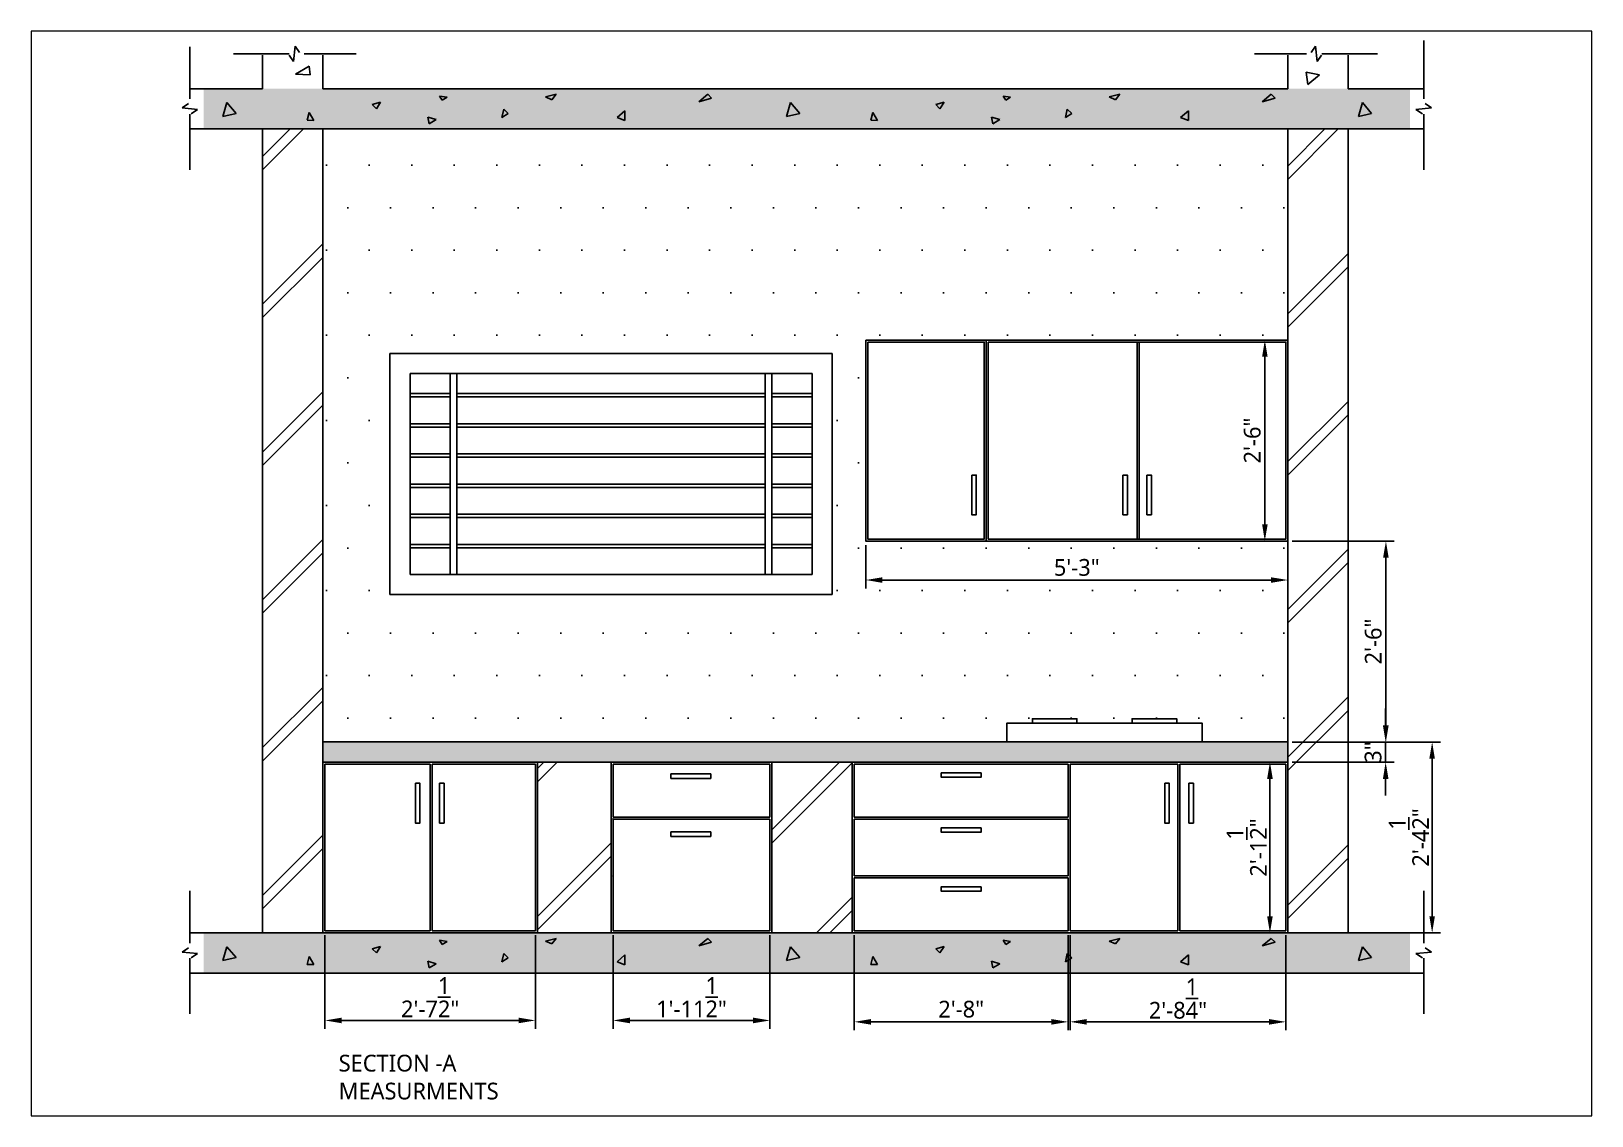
# Paper-space layout 'Layout4' of a CAD drawing. Header units: millimetres. Extents: x 29 to 257, y 20 to 178.
# The model-space entities are those that its viewports show. They can reach past a viewport. Long polylines and large blocks are cut down to what shows.
import ezdxf

# ---------------------------------------------------------------- set-up
doc = ezdxf.new("R2010")
doc.units = ezdxf.units.MM
doc.styles.get("Standard").update_dxf_attribs({"font": 'yugothic.ttf'})
doc.dimstyles.new('ISO-25', dxfattribs={"dimtxt": 2.5, "dimasz": 2.5, "dimexe": 1.25, "dimexo": 0.625, "dimtad": 1, "dimlunit": 4, "dimtxsty": 'Standard', "dimcen": 2.5, "dimadec": 0, "dimazin": 0, "dimtfac": 1, "dimtmove": 0, "dimatfit": 3, "dimfxl": 1, "dimarcsym": 0})

# ---------------------------------------------------------------- blocks, each defined once
blk = doc.blocks.new('*D2')
at = {"color": 0, "lineweight": -2}
for p, q in [((2468.91, 498.1), (2491.07, 498.1)), ((2489.82, 495.6), (2489.82, 472.1)), ((2468.91, 469.6), (2491.07, 469.6))]:
    blk.add_line(p, q, dxfattribs=at)
at = {"color": 0}
for points in [[(2489.4, 495.6), (2490.23, 495.6), (2489.82, 498.1)], [(2489.4, 472.1), (2490.23, 472.1), (2489.82, 469.6)]]:
    blk.add_solid(points, dxfattribs=at)
at = {"layer": 'Defpoints', "color": 0}
for p in [(2468.28, 498.1), (2468.28, 469.6), (2489.82, 469.6)]:
    blk.add_point(p, dxfattribs=at)
at = {"color": 0, "insert": (2486.35, 483.85), "char_height": 2.5, "attachment_point": 5, "rotation": 90}
blk.add_mtext('2\'-4{\\H1.000000x;\\S1/2;}"', dxfattribs=at)
blk = doc.blocks.new('*D3')
at = {"color": 0, "lineweight": -2}
for p, q in [((2405.28, 527.48), (2405.28, 521.03)), ((2468.28, 527.48), (2468.28, 521.03)), ((2407.78, 522.28), (2465.78, 522.28))]:
    blk.add_line(p, q, dxfattribs=at)
at = {"color": 0}
for points in [[(2407.78, 522.69), (2407.78, 521.86), (2405.28, 522.28)], [(2465.78, 522.69), (2465.78, 521.86), (2468.28, 522.28)]]:
    blk.add_solid(points, dxfattribs=at)
at = {"layer": 'Defpoints', "color": 0}
for p in [(2405.28, 528.1), (2468.28, 528.1), (2468.28, 522.28)]:
    blk.add_point(p, dxfattribs=at)
at = {"color": 0, "insert": (2436.78, 524.15), "char_height": 2.5, "attachment_point": 5}
blk.add_mtext('5\'-3"', dxfattribs=at)
blk = doc.blocks.new('*D4')
at = {"color": 0, "lineweight": -2}
for p, q in [((2467.66, 558.1), (2463.6, 558.1)), ((2464.85, 530.6), (2464.85, 555.6)), ((2467.66, 528.1), (2463.6, 528.1))]:
    blk.add_line(p, q, dxfattribs=at)
at = {"color": 0}
for points in [[(2464.44, 555.6), (2465.27, 555.6), (2464.85, 558.1)], [(2464.44, 530.6), (2465.27, 530.6), (2464.85, 528.1)]]:
    blk.add_solid(points, dxfattribs=at)
at = {"layer": 'Defpoints', "color": 0}
for p in [(2464.85, 558.1), (2468.28, 558.1), (2468.28, 528.1)]:
    blk.add_point(p, dxfattribs=at)
at = {"color": 0, "insert": (2462.98, 543.1), "char_height": 2.5, "attachment_point": 5, "rotation": 90}
blk.add_mtext('2\'-6"', dxfattribs=at)
blk = doc.blocks.new('*D5')
at = {"color": 0, "lineweight": -2}
for p, q in [((2467.66, 495.1), (2464.36, 495.1)), ((2465.61, 472.1), (2465.61, 492.6)), ((2468.28, 469.6), (2464.36, 469.6))]:
    blk.add_line(p, q, dxfattribs=at)
at = {"color": 0}
for points in [[(2465.19, 492.6), (2466.03, 492.6), (2465.61, 495.1)], [(2465.19, 472.1), (2466.03, 472.1), (2465.61, 469.6)]]:
    blk.add_solid(points, dxfattribs=at)
at = {"layer": 'Defpoints', "color": 0}
for p in [(2465.61, 495.1), (2468.28, 495.1), (2468.91, 469.6)]:
    blk.add_point(p, dxfattribs=at)
at = {"color": 0, "insert": (2462.14, 482.35), "char_height": 2.5, "attachment_point": 5, "rotation": 90}
blk.add_mtext('2\'-1{\\H1.000000x;\\S1/2;}"', dxfattribs=at)
blk = doc.blocks.new('*D6')
at = {"color": 0, "lineweight": -2}
for p, q in [((2435.78, 469.28), (2435.78, 455.08)), ((2467.98, 469.28), (2467.98, 455.08)), ((2438.28, 456.33), (2465.48, 456.33))]:
    blk.add_line(p, q, dxfattribs=at)
at = {"color": 0}
for points in [[(2438.28, 456.75), (2438.28, 455.91), (2435.78, 456.33)], [(2465.48, 456.75), (2465.48, 455.91), (2467.98, 456.33)]]:
    blk.add_solid(points, dxfattribs=at)
at = {"layer": 'Defpoints', "color": 0}
for p in [(2435.78, 469.9), (2467.98, 469.9), (2467.98, 456.33)]:
    blk.add_point(p, dxfattribs=at)
at = {"color": 0, "insert": (2451.88, 459.79), "char_height": 2.5, "attachment_point": 5}
blk.add_mtext('2\'-8{\\H1.000000x;\\S1/4;}"', dxfattribs=at)
blk = doc.blocks.new('*D7')
at = {"color": 0, "lineweight": -2}
for p, q in [((2403.58, 469.28), (2403.58, 455.08)), ((2435.48, 469.28), (2435.48, 455.08)), ((2406.08, 456.33), (2432.98, 456.33))]:
    blk.add_line(p, q, dxfattribs=at)
at = {"color": 0}
for points in [[(2406.08, 456.75), (2406.08, 455.91), (2403.58, 456.33)], [(2432.98, 456.75), (2432.98, 455.91), (2435.48, 456.33)]]:
    blk.add_solid(points, dxfattribs=at)
at = {"layer": 'Defpoints', "color": 0}
for p in [(2403.58, 469.9), (2435.48, 469.9), (2435.48, 456.33)]:
    blk.add_point(p, dxfattribs=at)
at = {"color": 0, "insert": (2419.53, 458.21), "char_height": 2.5, "attachment_point": 5}
blk.add_mtext('2\'-8"', dxfattribs=at)
blk = doc.blocks.new('*D8')
at = {"color": 0, "lineweight": -2}
for p, q in [((2367.58, 469.28), (2367.58, 455.29)), ((2390.98, 469.28), (2390.98, 455.29)), ((2388.48, 456.54), (2370.08, 456.54))]:
    blk.add_line(p, q, dxfattribs=at)
at = {"color": 0}
for points in [[(2370.08, 456.96), (2370.08, 456.12), (2367.58, 456.54)], [(2388.48, 456.96), (2388.48, 456.12), (2390.98, 456.54)]]:
    blk.add_solid(points, dxfattribs=at)
at = {"layer": 'Defpoints', "color": 0}
for p in [(2367.58, 469.9), (2390.98, 469.9), (2367.58, 456.54)]:
    blk.add_point(p, dxfattribs=at)
at = {"color": 0, "insert": (2379.28, 460.01), "char_height": 2.5, "attachment_point": 5}
blk.add_mtext('1\'-11{\\H1.000000x;\\S1/2;}"', dxfattribs=at)
blk = doc.blocks.new('*D9')
at = {"color": 0, "lineweight": -2}
for p, q in [((2324.58, 469.28), (2324.58, 455.29)), ((2355.98, 469.28), (2355.98, 455.29)), ((2327.08, 456.54), (2353.48, 456.54))]:
    blk.add_line(p, q, dxfattribs=at)
at = {"color": 0}
for points in [[(2327.08, 456.96), (2327.08, 456.12), (2324.58, 456.54)], [(2353.48, 456.96), (2353.48, 456.12), (2355.98, 456.54)]]:
    blk.add_solid(points, dxfattribs=at)
at = {"layer": 'Defpoints', "color": 0}
for p in [(2324.58, 469.9), (2355.98, 469.9), (2355.98, 456.54)]:
    blk.add_point(p, dxfattribs=at)
at = {"color": 0, "insert": (2340.28, 460.01), "char_height": 2.5, "attachment_point": 5}
blk.add_mtext('2\'-7{\\H1.000000x;\\S1/2;}"', dxfattribs=at)
blk = doc.blocks.new('*D10')
at = {"color": 0, "lineweight": -2}
for p, q in [((2482.88, 500.6), (2482.88, 503.1)), ((2468.91, 498.1), (2484.13, 498.1)), ((2482.88, 495.1), (2482.88, 498.1)), ((2468.91, 495.1), (2484.13, 495.1)), ((2482.88, 492.6), (2482.88, 490.1))]:
    blk.add_line(p, q, dxfattribs=at)
at = {"color": 0}
for points in [[(2482.47, 500.6), (2483.3, 500.6), (2482.88, 498.1)], [(2482.47, 492.6), (2483.3, 492.6), (2482.88, 495.1)]]:
    blk.add_solid(points, dxfattribs=at)
at = {"layer": 'Defpoints', "color": 0}
for p in [(2468.28, 498.1), (2482.88, 498.1), (2468.28, 495.1)]:
    blk.add_point(p, dxfattribs=at)
at = {"color": 0, "insert": (2481.01, 496.6), "char_height": 2.5, "attachment_point": 5, "rotation": 90}
blk.add_mtext('3"', dxfattribs=at)
blk = doc.blocks.new('*D11')
at = {"color": 0, "lineweight": -2}
for p, q in [((2468.91, 528.1), (2484.17, 528.1)), ((2482.92, 500.6), (2482.92, 525.6)), ((2468.91, 498.1), (2484.17, 498.1))]:
    blk.add_line(p, q, dxfattribs=at)
at = {"color": 0}
for points in [[(2482.5, 525.6), (2483.33, 525.6), (2482.92, 528.1)], [(2482.5, 500.6), (2483.33, 500.6), (2482.92, 498.1)]]:
    blk.add_solid(points, dxfattribs=at)
at = {"layer": 'Defpoints', "color": 0}
for p in [(2468.28, 528.1), (2482.92, 528.1), (2468.28, 498.1)]:
    blk.add_point(p, dxfattribs=at)
at = {"color": 0, "insert": (2481.04, 513.1), "char_height": 2.5, "attachment_point": 5, "rotation": 90}
blk.add_mtext('2\'-6"', dxfattribs=at)

msp = doc.modelspace()

# ---------------------------------------------------------------- hatches: boundary and pattern name
h = msp.add_hatch()
h.set_pattern_fill('DOTS', color=256, style=0)
h.set_pattern_definition([(0, (692.8783, 0), (0.79375, 1.5875), [0, -1.5875])])
h.paths.add_polyline_path([(2486.502, 595.602), (2306.475, 595.602), (2306.475, 589.602), (2486.502, 589.602)])
h = msp.add_hatch()
h.set_pattern_fill('JIS_LC_8A', color=256, scale=2, style=0)
h.set_pattern_definition([(45, (692.878, 0), (-11.03087, 11.03087), []), (45, (694.878, 0), (-11.03087, 11.03087), [])])
h.paths.add_polyline_path([(2324.283, 589.602), (2315.283, 589.602), (2315.283, 469.602), (2324.283, 469.602)])
h.paths.add_polyline_path([(2367.283, 495.102), (2356.283, 495.102), (2356.283, 469.602), (2367.283, 469.602)])
h.paths.add_polyline_path([(2403.283, 495.102), (2391.283, 495.102), (2391.283, 469.602), (2403.283, 469.602)])
h.paths.add_polyline_path([(2477.283, 589.602), (2468.283, 589.602), (2468.283, 469.602), (2477.283, 469.602)])
h = msp.add_hatch()
h.set_pattern_fill('DOTS', color=256, scale=4, style=0)
h.set_pattern_definition([(0, (692.878, 0), (3.175, 6.35), [0, -6.35])])
h.paths.add_polyline_path([(2468.283, 589.602), (2324.283, 589.602), (2324.283, 498.102), (2426.331, 498.102), (2426.331, 500.896), (2430.151, 500.896), (2430.151, 501.58), (2436.812, 501.58), (2436.812, 500.896), (2445.03, 500.896), (2445.03, 501.58), (2451.691, 501.58), (2451.691, 500.896), (2455.511, 500.896), (2455.511, 498.102), (2468.283, 498.102), (2468.283, 528.102), (2423.283, 528.102), (2405.283, 528.102), (2405.283, 558.102), (2423.283, 558.102), (2468.283, 558.102)])
h.paths.add_polyline_path([(2400.283, 556.102), (2400.283, 520.102), (2334.283, 520.102), (2334.283, 556.102)], flags=16)
h.paths.add_polyline_path([(2337.283, 553.102), (2337.283, 523.102), (2397.283, 523.102), (2397.283, 553.102)], flags=0)
h.paths.add_polyline_path([(2337.283, 553.102), (2337.283, 523.102), (2397.283, 523.102), (2397.283, 553.102)], flags=0)
h = msp.add_hatch()
h.set_pattern_fill('ZIGZAG', color=256, scale=0.4, style=0)
h.set_pattern_definition([(0, (692.8783, 0), (1.27, 1.27), [1.27, -1.27]), (90, (694.1483, 0), (-1.27, 1.27), [1.27, -1.27])])
h.paths.add_polyline_path([(2468.283, 498.102), (2324.283, 498.102), (2324.283, 495.102), (2468.283, 495.102)])
h = msp.add_hatch()
h.set_pattern_fill('DOTS', color=256, style=0)
h.set_pattern_definition([(0, (692.8783, -126), (0.79375, 1.5875), [0, -1.5875])])
h.paths.add_polyline_path([(2486.502, 469.602), (2306.475, 469.602), (2306.475, 463.602), (2486.502, 463.602)])

# ---------------------------------------------------------------- linework, layer by layer
for p, q in [((2320.137, 601.974), (2319.896, 599.668)), ((2320.786, 601.013), (2320.137, 601.974)), ((2471.78, 601.013), (2472.429, 601.974)), ((2472.429, 601.974), (2472.67, 599.668)), ((2315.283, 595.602), (2315.283, 600.602)), ((2319.896, 599.668), (2319.247, 600.629)), ((2320.18, 597.802), (2322.219, 598.96)), ((2322.357, 597.667), (2322.219, 598.96)), ((2322.219, 598.96), (2322.357, 597.667)), ((2324.283, 595.602), (2324.283, 600.602)), ((2468.283, 595.602), (2468.283, 600.602)), ((2472.67, 599.668), (2473.319, 600.629)), ((2477.283, 595.602), (2477.283, 600.602)), ((2322.357, 597.667), (2320.18, 597.802)), ((2322.357, 597.667), (2322.357, 597.667)), ((2473.028, 597.703), (2471.002, 598.108)), ((2471.002, 598.108), (2471.286, 596.246)), ((2471.286, 596.246), (2473.028, 597.703)), ((2315.283, 595.602), (2304.403, 595.602)), ((2468.283, 595.602), (2324.283, 595.602)), ((2342.805, 594.329), (2341.676, 594.525)), ((2341.676, 594.525), (2342.068, 593.888)), ((2342.068, 593.888), (2342.805, 594.329)), ((2357.497, 594.381), (2359.082, 594.783)), ((2358.437, 593.951), (2357.497, 594.381)), ((2359.082, 594.783), (2358.437, 593.951)), ((2381.7, 594.779), (2380.355, 593.674)), ((2380.355, 593.674), (2382.268, 594.227)), ((2382.268, 594.227), (2381.7, 594.779)), ((2426.911, 594.329), (2425.782, 594.525)), ((2425.782, 594.525), (2426.174, 593.888)), ((2426.174, 593.888), (2426.911, 594.329)), ((2441.603, 594.381), (2443.188, 594.783)), ((2442.543, 593.951), (2441.603, 594.381)), ((2443.188, 594.783), (2442.543, 593.951)), ((2465.806, 594.779), (2464.46, 593.674)), ((2464.46, 593.674), (2466.374, 594.227)), ((2466.374, 594.227), (2465.806, 594.779)), ((2488.562, 595.602), (2477.283, 595.602)), ((2304.21, 593.399), (2303.25, 592.75)), ((2303.25, 592.75), (2305.555, 592.51)), ((2305.555, 592.51), (2304.595, 591.861)), ((2309.35, 591.473), (2309.959, 593.55)), ((2311.329, 591.929), (2309.35, 591.473)), ((2309.959, 593.55), (2311.329, 591.929)), ((2321.935, 590.915), (2322.222, 592.061)), ((2322.222, 592.061), (2321.935, 590.915)), ((2322.94, 590.881), (2322.222, 592.061)), ((2331.646, 593.243), (2332.872, 593.588)), ((2332.259, 592.615), (2331.646, 593.243)), ((2332.872, 593.588), (2332.259, 592.615)), ((2350.987, 591.302), (2351.26, 592.553)), ((2351.916, 591.899), (2350.987, 591.302)), ((2351.26, 592.553), (2351.916, 591.899)), ((2351.916, 591.899), (2351.916, 591.899)), ((2369.331, 592.318), (2368.168, 591.299)), ((2369.331, 590.848), (2369.331, 592.318)), ((2393.456, 591.473), (2394.065, 593.55)), ((2395.435, 591.929), (2393.456, 591.473)), ((2394.065, 593.55), (2395.435, 591.929)), ((2406.041, 590.915), (2406.328, 592.061)), ((2406.328, 592.061), (2406.041, 590.915)), ((2407.046, 590.881), (2406.328, 592.061)), ((2415.752, 593.243), (2416.978, 593.588)), ((2416.365, 592.615), (2415.752, 593.243)), ((2416.978, 593.588), (2416.365, 592.615)), ((2435.093, 591.302), (2435.366, 592.553)), ((2436.022, 591.899), (2435.093, 591.302)), ((2435.366, 592.553), (2436.022, 591.899)), ((2436.022, 591.899), (2436.022, 591.899)), ((2453.437, 592.318), (2452.274, 591.299)), ((2453.437, 590.848), (2453.437, 592.318)), ((2478.805, 591.473), (2479.414, 593.55)), ((2480.784, 591.929), (2478.805, 591.473)), ((2479.414, 593.55), (2480.784, 591.929)), ((2489.715, 592.75), (2487.409, 592.51)), ((2487.409, 592.51), (2488.37, 591.861)), ((2488.754, 593.399), (2489.715, 592.75)), ((2488.562, 589.602), (2304.403, 589.602)), ((2315.283, 469.602), (2315.283, 589.602)), ((2321.935, 590.915), (2322.94, 590.881)), ((2324.283, 469.602), (2324.283, 589.602)), ((2341.185, 590.996), (2339.933, 591.364)), ((2339.933, 591.364), (2340.154, 590.383)), ((2340.154, 590.383), (2341.185, 590.996)), ((2368.168, 591.299), (2369.331, 590.848)), ((2406.041, 590.915), (2407.046, 590.881)), ((2425.291, 590.996), (2424.039, 591.364)), ((2424.039, 591.364), (2424.26, 590.383)), ((2424.26, 590.383), (2425.291, 590.996)), ((2452.274, 591.299), (2453.437, 590.848)), ((2468.283, 469.602), (2468.283, 589.602)), ((2468.283, 469.602), (2468.283, 589.602)), ((2477.283, 469.602), (2477.283, 589.602)), ((2405.283, 528.102), (2405.283, 558.102)), ((2468.283, 558.102), (2405.283, 558.102)), ((2423.283, 528.102), (2423.283, 558.102)), ((2445.783, 557.802), (2445.783, 528.402)), ((2446.083, 557.802), (2446.083, 528.402)), ((2334.283, 520.102), (2334.283, 556.102)), ((2400.283, 556.102), (2334.283, 556.102)), ((2400.283, 520.102), (2400.283, 556.102)), ((2337.283, 523.102), (2337.283, 553.102)), ((2397.283, 553.102), (2337.283, 553.102)), ((2343.283, 523.102), (2343.283, 553.102)), ((2344.283, 523.102), (2344.283, 553.102)), ((2390.283, 523.102), (2390.283, 553.102)), ((2391.283, 523.102), (2391.283, 553.102)), ((2397.283, 523.102), (2397.283, 553.102)), ((2343.283, 550.102), (2337.283, 550.102)), ((2390.283, 550.102), (2344.283, 550.102)), ((2397.283, 550.102), (2391.283, 550.102)), ((2343.283, 549.602), (2337.283, 549.602)), ((2390.283, 549.602), (2344.283, 549.602)), ((2397.283, 549.602), (2391.283, 549.602)), ((2343.283, 545.602), (2337.283, 545.602)), ((2343.283, 545.102), (2337.283, 545.102)), ((2390.283, 545.602), (2344.283, 545.602)), ((2390.283, 545.102), (2344.283, 545.102)), ((2397.283, 545.602), (2391.283, 545.602)), ((2397.283, 545.102), (2391.283, 545.102)), ((2343.283, 541.102), (2337.283, 541.102)), ((2343.283, 540.602), (2337.283, 540.602)), ((2390.283, 541.102), (2344.283, 541.102)), ((2390.283, 540.602), (2344.283, 540.602)), ((2397.283, 541.102), (2391.283, 541.102)), ((2397.283, 540.602), (2391.283, 540.602)), ((2343.283, 536.602), (2337.283, 536.602)), ((2343.283, 536.102), (2337.283, 536.102)), ((2390.283, 536.602), (2344.283, 536.602)), ((2390.283, 536.102), (2344.283, 536.102)), ((2397.283, 536.602), (2391.283, 536.602)), ((2397.283, 536.102), (2391.283, 536.102)), ((2343.283, 532.102), (2337.283, 532.102)), ((2343.283, 531.602), (2337.283, 531.602)), ((2390.283, 532.102), (2344.283, 532.102)), ((2390.283, 531.602), (2344.283, 531.602)), ((2397.283, 532.102), (2391.283, 532.102)), ((2397.283, 531.602), (2391.283, 531.602)), ((2343.283, 527.602), (2337.283, 527.602)), ((2343.283, 527.102), (2337.283, 527.102)), ((2390.283, 527.602), (2344.283, 527.602)), ((2390.283, 527.102), (2344.283, 527.102)), ((2397.283, 527.602), (2391.283, 527.602)), ((2397.283, 527.102), (2391.283, 527.102)), ((2468.283, 528.102), (2405.283, 528.102)), ((2397.283, 523.102), (2337.283, 523.102)), ((2400.283, 520.102), (2334.283, 520.102)), ((2468.283, 498.102), (2324.283, 498.102)), ((2468.283, 495.102), (2324.283, 495.102)), ((2324.583, 469.902), (2324.583, 494.802)), ((2340.283, 494.802), (2324.583, 494.802)), ((2340.283, 469.902), (2340.283, 494.802)), ((2355.983, 494.802), (2340.583, 494.802)), ((2340.583, 469.902), (2340.583, 494.802)), ((2355.983, 469.902), (2355.983, 494.802)), ((2356.283, 469.602), (2356.283, 495.102)), ((2367.283, 469.602), (2367.283, 495.102)), ((2367.583, 486.902), (2367.583, 494.802)), ((2390.983, 494.802), (2367.583, 494.802)), ((2390.983, 486.902), (2390.983, 494.802)), ((2391.283, 469.602), (2391.283, 495.102)), ((2403.283, 469.602), (2403.283, 495.102)), ((2403.283, 495.102), (2468.283, 495.102)), ((2403.583, 486.902), (2403.583, 494.802)), ((2435.483, 494.802), (2403.583, 494.802)), ((2435.483, 494.802), (2435.483, 486.902)), ((2435.783, 495.102), (2467.983, 495.102)), ((2451.883, 494.802), (2435.783, 494.802)), ((2435.783, 494.802), (2435.783, 469.902)), ((2451.883, 494.802), (2451.883, 469.902)), ((2467.983, 494.802), (2452.183, 494.802)), ((2452.183, 494.802), (2452.183, 469.902)), ((2467.983, 469.902), (2467.983, 494.802)), ((2367.583, 486.902), (2390.983, 486.902)), ((2403.583, 486.902), (2435.483, 486.902)), ((2367.583, 469.902), (2367.583, 486.602)), ((2367.583, 486.602), (2390.983, 486.602)), ((2390.983, 469.902), (2390.983, 486.602)), ((2403.583, 478.102), (2403.583, 486.602)), ((2403.583, 486.602), (2435.483, 486.602)), ((2435.483, 486.602), (2435.483, 478.102)), ((2403.583, 478.102), (2435.483, 478.102)), ((2403.583, 469.902), (2403.583, 477.802)), ((2403.583, 477.802), (2435.483, 477.802)), ((2435.483, 477.802), (2435.483, 469.902)), ((2488.562, 469.602), (2304.403, 469.602)), ((2340.283, 469.902), (2324.583, 469.902)), ((2355.983, 469.902), (2340.583, 469.902)), ((2342.805, 468.329), (2341.676, 468.525)), ((2341.676, 468.525), (2342.068, 467.888)), ((2342.068, 467.888), (2342.805, 468.329)), ((2357.497, 468.381), (2359.082, 468.783)), ((2358.437, 467.951), (2357.497, 468.381)), ((2359.082, 468.783), (2358.437, 467.951)), ((2390.983, 469.902), (2367.583, 469.902)), ((2381.7, 468.779), (2380.355, 467.674)), ((2380.355, 467.674), (2382.268, 468.227)), ((2382.268, 468.227), (2381.7, 468.779)), ((2435.483, 469.902), (2403.583, 469.902)), ((2426.911, 468.329), (2425.782, 468.525)), ((2425.782, 468.525), (2426.174, 467.888)), ((2426.174, 467.888), (2426.911, 468.329)), ((2451.883, 469.902), (2435.783, 469.902)), ((2441.603, 468.381), (2443.188, 468.783)), ((2442.543, 467.951), (2441.603, 468.381)), ((2443.188, 468.783), (2442.543, 467.951)), ((2467.983, 469.902), (2452.183, 469.902)), ((2465.806, 468.779), (2464.46, 467.674)), ((2464.46, 467.674), (2466.374, 468.227)), ((2466.374, 468.227), (2465.806, 468.779)), ((2304.21, 467.399), (2303.25, 466.75)), ((2303.25, 466.75), (2305.555, 466.51)), ((2305.555, 466.51), (2304.595, 465.861)), ((2309.35, 465.473), (2309.959, 467.55)), ((2311.329, 465.929), (2309.35, 465.473)), ((2309.959, 467.55), (2311.329, 465.929)), ((2321.935, 464.915), (2322.222, 466.061)), ((2322.222, 466.061), (2321.935, 464.915)), ((2322.94, 464.881), (2322.222, 466.061)), ((2331.646, 467.243), (2332.872, 467.588)), ((2332.259, 466.615), (2331.646, 467.243)), ((2332.872, 467.588), (2332.259, 466.615)), ((2350.987, 465.302), (2351.26, 466.553)), ((2351.916, 465.899), (2350.987, 465.302)), ((2351.26, 466.553), (2351.916, 465.899)), ((2351.916, 465.899), (2351.916, 465.899)), ((2369.331, 466.318), (2368.168, 465.299)), ((2369.331, 464.848), (2369.331, 466.318)), ((2393.456, 465.473), (2394.065, 467.55)), ((2395.435, 465.929), (2393.456, 465.473)), ((2394.065, 467.55), (2395.435, 465.929)), ((2406.041, 464.915), (2406.328, 466.061)), ((2406.328, 466.061), (2406.041, 464.915)), ((2407.046, 464.881), (2406.328, 466.061)), ((2415.752, 467.243), (2416.978, 467.588)), ((2416.365, 466.615), (2415.752, 467.243)), ((2416.978, 467.588), (2416.365, 466.615)), ((2435.093, 465.302), (2435.366, 466.553)), ((2436.022, 465.899), (2435.093, 465.302)), ((2435.366, 466.553), (2436.022, 465.899)), ((2436.022, 465.899), (2436.022, 465.899)), ((2453.437, 466.318), (2452.274, 465.299)), ((2453.437, 464.848), (2453.437, 466.318)), ((2478.805, 465.473), (2479.414, 467.55)), ((2480.784, 465.929), (2478.805, 465.473)), ((2479.414, 467.55), (2480.784, 465.929)), ((2489.715, 466.75), (2487.409, 466.51)), ((2487.409, 466.51), (2488.37, 465.861)), ((2488.754, 467.399), (2489.715, 466.75)), ((2488.562, 463.602), (2304.403, 463.602)), ((2321.935, 464.915), (2322.94, 464.881)), ((2341.185, 464.996), (2339.933, 465.364)), ((2339.933, 465.364), (2340.154, 464.383)), ((2340.154, 464.383), (2341.185, 464.996)), ((2342.037, 463.602), (2343.294, 463.602)), ((2368.168, 465.299), (2369.331, 464.848)), ((2406.041, 464.915), (2407.046, 464.881)), ((2425.291, 464.996), (2424.039, 465.364)), ((2424.039, 465.364), (2424.26, 464.383)), ((2424.26, 464.383), (2425.291, 464.996)), ((2452.274, 465.299), (2453.437, 464.848))]:
    msp.add_line(p, q)
at = {"linetype": 'Continuous'}
for points in [[(2304.403, 594.093), (2304.403, 601.871)], [(2488.562, 594.093), (2488.562, 602.809)], [(2310.906, 600.821), (2319.223, 600.821)], [(2321.48, 600.821), (2329.257, 600.821)], [(2471.086, 600.821), (2463.308, 600.821)], [(2481.66, 600.821), (2473.342, 600.821)], [(2304.403, 583.52), (2304.403, 591.837)], [(2488.562, 583.52), (2488.562, 591.837)], [(2304.403, 468.093), (2304.403, 475.871)], [(2488.562, 468.093), (2488.562, 475.871)], [(2304.403, 457.52), (2304.403, 465.837)], [(2488.562, 457.52), (2488.562, 465.837)]]:
    msp.add_lwpolyline(points, dxfattribs=at)
for points in [[(2405.283, 558.102), (2423.283, 558.102), (2423.283, 528.102), (2405.283, 528.102)], [(2405.583, 557.802), (2422.983, 557.802), (2422.983, 528.402), (2405.583, 528.402)], [(2423.283, 558.102), (2468.283, 558.102), (2468.283, 528.102), (2423.283, 528.102)], [(2423.583, 557.802), (2467.983, 557.802), (2467.983, 528.402), (2423.583, 528.402)], [(2421.104, 537.953), (2421.774, 537.953), (2421.774, 532.013), (2421.104, 532.013)], [(2443.658, 537.953), (2444.328, 537.953), (2444.328, 532.013), (2443.658, 532.013)], [(2447.255, 537.953), (2447.925, 537.953), (2447.925, 532.013), (2447.255, 532.013)], [(2426.331, 498.102), (2455.511, 498.102), (2455.511, 500.896), (2426.331, 500.896)], [(2436.812, 500.896), (2430.151, 500.896), (2430.151, 501.58), (2436.812, 501.58)], [(2445.03, 500.896), (2451.691, 500.896), (2451.691, 501.58), (2445.03, 501.58)], [(2338.086, 491.936), (2338.756, 491.936), (2338.756, 485.995), (2338.086, 485.995)], [(2341.683, 491.936), (2342.353, 491.936), (2342.353, 485.995), (2341.683, 485.995)], [(2382.154, 493.334), (2382.154, 492.664), (2376.214, 492.664), (2376.214, 493.334)], [(2422.503, 493.498), (2422.503, 492.828), (2416.563, 492.828), (2416.563, 493.498)], [(2449.919, 491.936), (2450.589, 491.936), (2450.589, 485.995), (2449.919, 485.995)], [(2453.516, 491.936), (2454.186, 491.936), (2454.186, 485.995), (2453.516, 485.995)], [(2340.583, 491.324), (2340.583, 491.324), (2340.583, 485.865), (2340.583, 485.865)], [(2382.154, 484.688), (2382.154, 484.018), (2376.214, 484.018), (2376.214, 484.688)], [(2422.503, 485.298), (2422.503, 484.628), (2416.563, 484.628), (2416.563, 485.298)], [(2422.503, 476.498), (2422.503, 475.828), (2416.563, 475.828), (2416.563, 476.498)]]:
    msp.add_lwpolyline(points, close=True)
for p in [(2367.583, 486.602), (2367.583, 478.102)]:
    msp.add_point(p)

# ---------------------------------------------------------------- texts
at = {"insert": (2326.628, 451.418), "char_height": 2.5, "width": 28.34782, "attachment_point": 1}
msp.add_mtext('SECTION -A\\PMEASURMENTS', dxfattribs=at)

# ---------------------------------------------------------------- dimensions: what is measured, and where the dimension line sits
for base, p1, p2, picture, middle in [((2464.854, 558.102), (2468.283, 528.102), (2468.283, 558.102), '*D4', (2462.979, 543.102)), ((2482.916, 528.102), (2468.283, 498.102), (2468.283, 528.102), '*D11', (2481.041, 513.102)), ((2465.61, 495.102), (2468.908, 469.602), (2468.283, 495.102), '*D5', (2462.145, 482.352))]:
    dim = msp.add_linear_dim(base=base, p1=p1, p2=p2, angle=90, dimstyle='ISO-25')
    dim.commit()
    dim.dimension.update_dxf_attribs({"geometry": picture, "text_midpoint": middle})
for base, p1, p2, picture, middle in [((2468.283, 522.278), (2405.283, 528.102), (2468.283, 528.102), '*D3', (2436.783, 524.153)), ((2355.983, 456.54), (2324.583, 469.902), (2355.983, 469.902), '*D9', (2340.283, 460.005)), ((2367.583, 456.54), (2390.983, 469.902), (2367.583, 469.902), '*D8', (2379.283, 460.005)), ((2435.483, 456.332), (2403.583, 469.902), (2435.483, 469.902), '*D7', (2419.533, 458.207)), ((2467.983, 456.332), (2435.783, 469.902), (2467.983, 469.902), '*D6', (2451.883, 459.792))]:
    dim = msp.add_linear_dim(base=base, p1=p1, p2=p2, dimstyle='ISO-25')
    dim.commit()
    dim.dimension.update_dxf_attribs({"geometry": picture, "text_midpoint": middle})
for base, p1, p2, picture, middle in [((2482.883, 498.102), (2468.283, 495.102), (2468.283, 498.102), '*D10', (2482.883, 496.602)), ((2489.817, 469.602), (2468.283, 498.102), (2468.283, 469.602), '*D2', (2489.817, 483.852))]:
    dim = msp.add_linear_dim(base=base, p1=p1, p2=p2, angle=90, dimstyle='ISO-25')
    dim.commit()
    dim.dimension.update_dxf_attribs({"geometry": picture, "text_midpoint": middle, "dimtype": 160})

psp = doc.layouts.new('Layout4')

# ---------------------------------------------------------------- viewports
at = {"layer": '0'}
psp.add_viewport(center=(142.59, 99.11), size=(228.14, 158.5807), view_center_point=(2397.193, 523.25), view_height=161.89005, dxfattribs=at)

doc.saveas('drawing.dxf')
